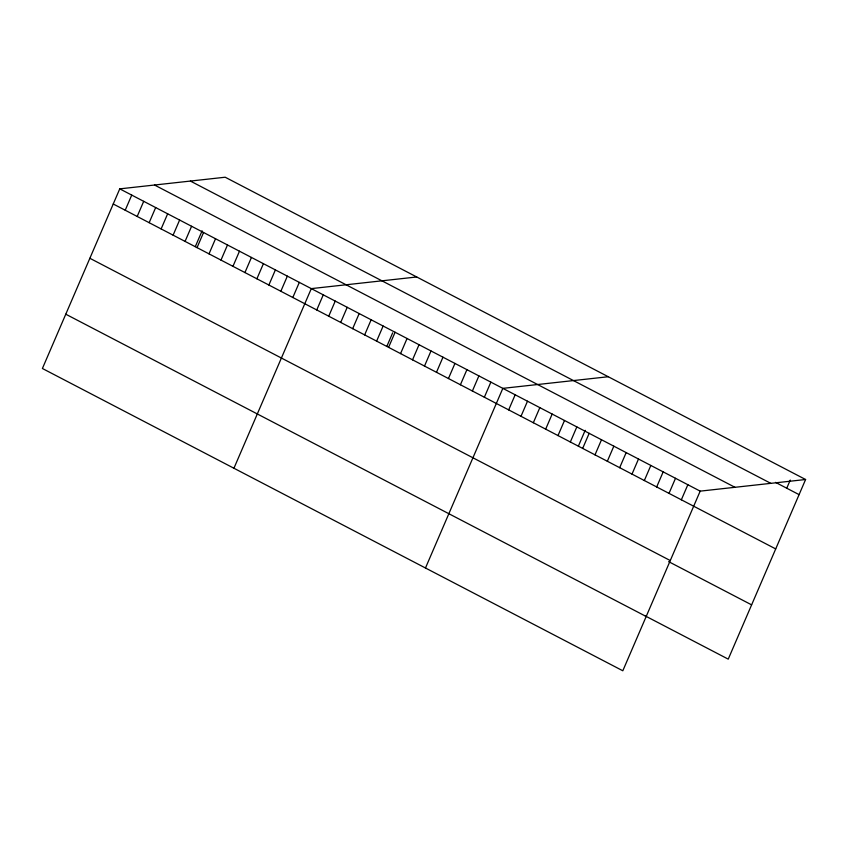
<?xml version="1.0" encoding="UTF-8"?>
<svg xmlns="http://www.w3.org/2000/svg" width="848" height="848" viewBox="0 0 848 848"><rect width="100%" height="100%" fill="white"/><g stroke="black" fill="none" stroke-linecap="round" stroke-linejoin="round"><path stroke-width="1.27" d="M805.6 479.512L225.186 177.221L119.759 188.86L42.4 368.488L622.814 670.779L700.172 491.14L805.6 479.512L728.241 659.14L645.264 615.924M125.218 210.23L131.737 195.093M137.185 216.463L143.704 201.326M149.153 222.695L155.672 207.559M161.131 228.928L167.65 213.802M173.098 235.172L179.617 220.035M185.065 241.404L191.584 226.268M195.294 246.641L202.11 230.815M197.043 247.637L203.562 232.5M209.011 253.87L215.53 238.733M220.978 260.103L227.497 244.966M232.956 266.336L239.475 251.209M244.924 272.579L251.443 257.442M256.891 278.812L263.41 263.675M268.869 285.045L275.388 269.908M280.836 291.277L287.355 276.141M292.814 297.51L299.323 282.373M233.931 468.244L311.301 288.617L416.728 276.978M316.749 309.976L323.268 294.85M328.727 316.219L335.236 301.082M340.695 322.452L347.214 307.315M352.662 328.685L359.181 313.548M364.64 334.918L371.148 319.781M376.607 341.15L383.126 326.024M386.826 346.397L392.677 332.829M388.575 347.383L395.094 332.257M400.553 353.627L407.061 338.49M412.52 359.859L419.039 344.723M424.488 366.092L431.007 350.955M436.466 372.325L442.974 357.188M448.433 378.558L454.952 363.432M460.4 384.791L466.919 369.664M472.378 391.034L478.887 375.897M484.346 397.267L490.865 382.13M425.473 568.001L502.832 388.363L608.26 376.735M508.652 409.923L515.171 394.786M520.979 416.347L527.498 401.21M533.318 422.77L539.837 407.634M545.656 429.194L552.165 414.057M557.984 435.618L564.503 420.481M570.322 442.041L576.831 426.904M578.368 446.154L585.184 430.318M582.65 448.465L589.169 433.328M594.989 454.888L601.508 439.752M607.316 461.312L613.835 446.175M619.655 467.736L626.174 452.599M631.983 474.159L638.502 459.022M644.321 480.583L650.84 465.446M656.659 487.006L663.168 471.87M668.987 493.43L675.506 478.293M681.326 499.854L687.845 484.717M786.753 488.215L790.262 480.063M775.538 482.374L799.081 494.638M190.397 181.069L770.811 483.349M154.548 185.023L734.962 487.303M119.759 188.86L700.172 491.14M113.24 203.997L775.708 548.921M89.867 258.28L670.28 560.56M668.648 561.641L751.614 604.857M65.784 314.205L646.187 616.485"/></g></svg>
